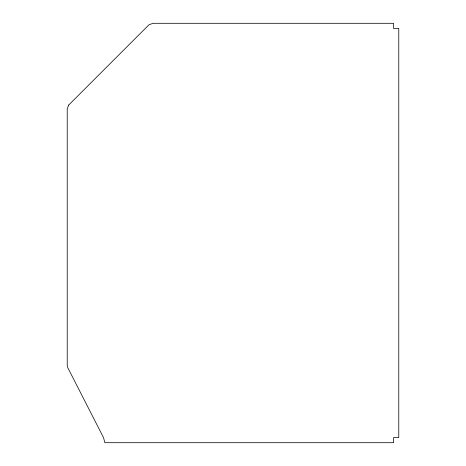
<?xml version="1.0" encoding="UTF-8"?>
<svg xmlns="http://www.w3.org/2000/svg" width="466" height="466" viewBox="0 0 466 466"><rect width="100%" height="100%" fill="white"/><g stroke="black" fill="none" stroke-linecap="round" stroke-linejoin="round"><path stroke-width="0.7" d="M68.741 105.025L67.226 108.677L67.226 365.338L67.826 367.779L103.539 437.661L104.856 442.7L393.601 442.7L393.601 437.527L398.774 437.527L398.774 28.473L393.601 28.473L393.601 23.3L152.982 23.3L148.945 24.815L68.741 105.025"/></g></svg>
